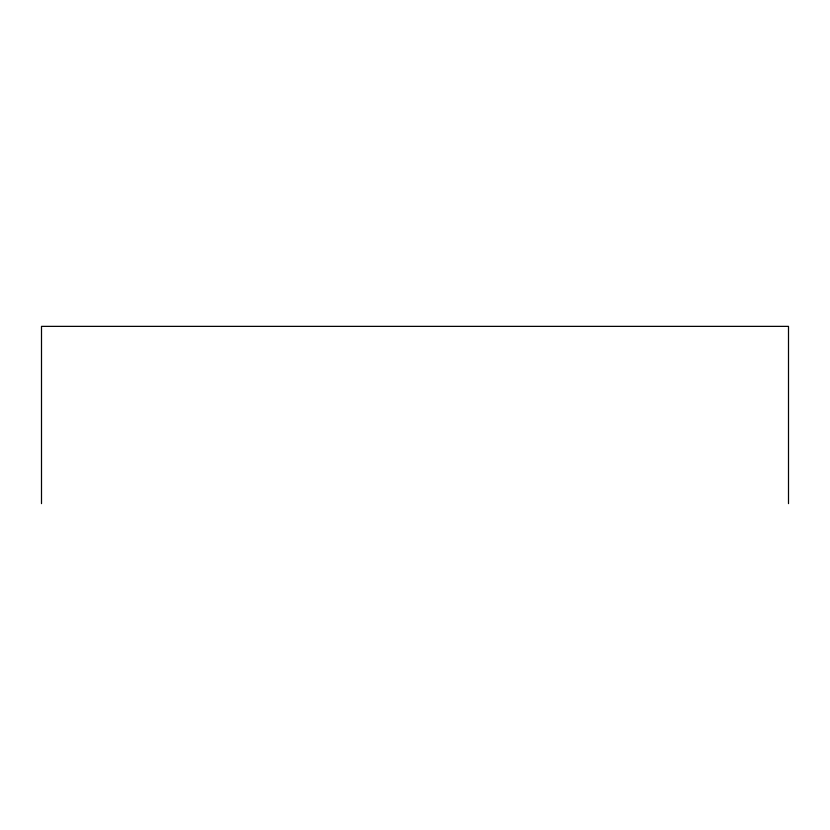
<?xml version="1.0" encoding="UTF-8"?>
<svg xmlns="http://www.w3.org/2000/svg" width="830" height="830" viewBox="0 0 830 830"><rect width="100%" height="100%" fill="white"/><g stroke="black" fill="none" stroke-linecap="round" stroke-linejoin="round"><path stroke-width="1.25" d="M788.5 503.634L788.5 326.366L41.5 326.366L41.5 503.634"/></g></svg>
